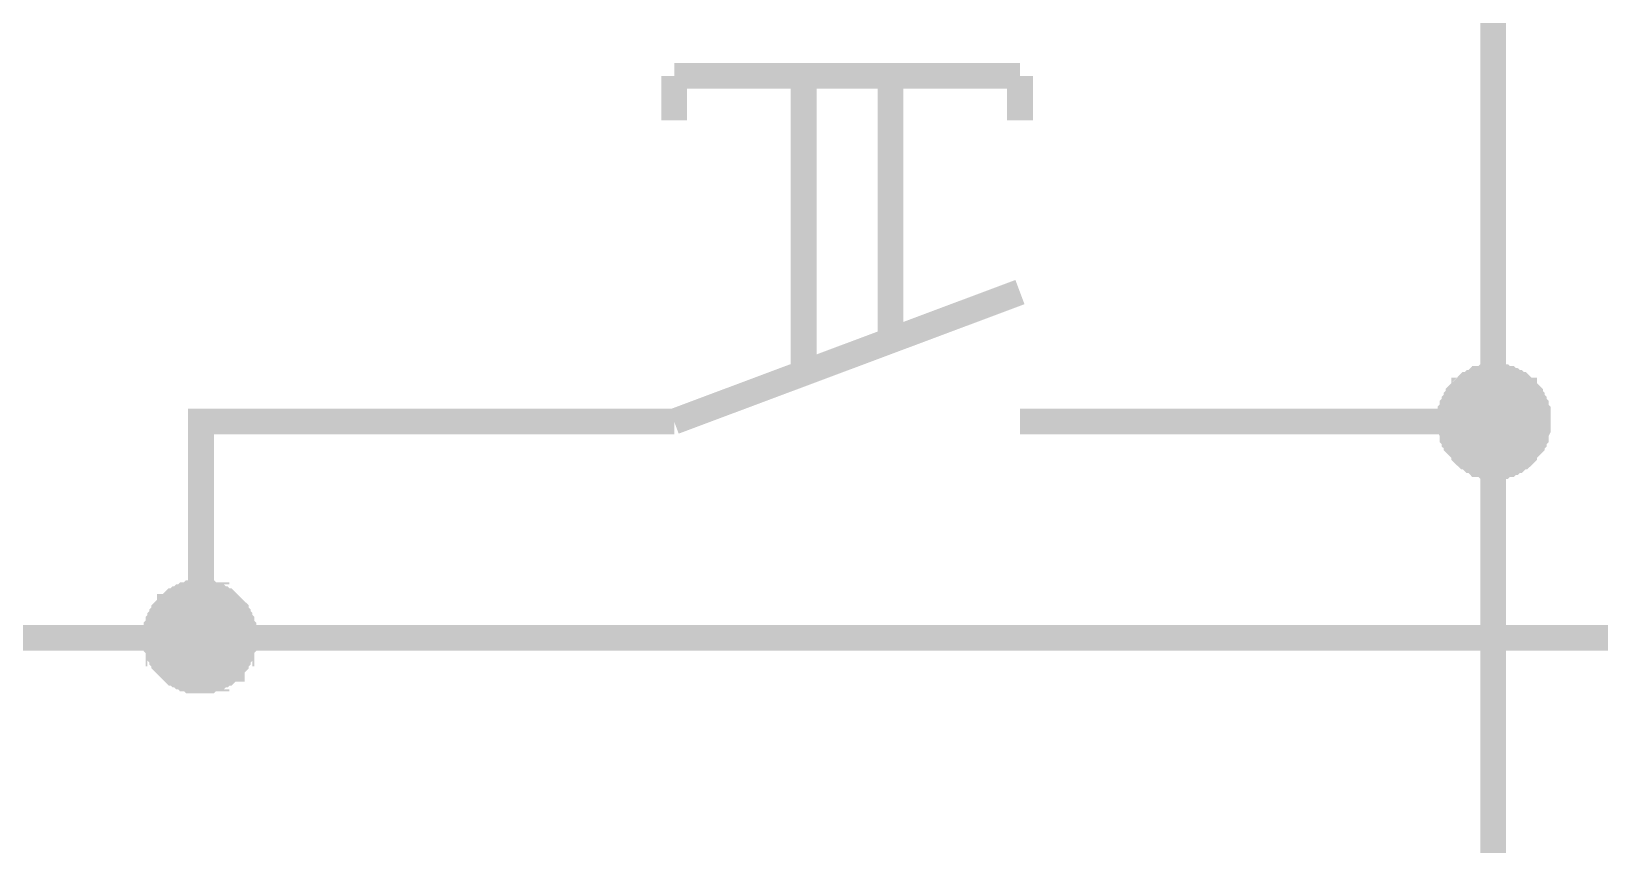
# Model space of a CAD drawing. Header units: millimetres. Extents: x 0 to 841, y 0 to 594.
# Drawn here: x 370.55 to 388.74, y 40.61 to 50.04 of the extents above; entities that cross this region are included whole.
import ezdxf

# ---------------------------------------------------------------- set-up
doc = ezdxf.new("R2010")
doc.units = ezdxf.units.MM
doc.layers.add('Sheet', color=255, linetype='Continuous')

msp = doc.modelspace()

# ---------------------------------------------------------------- linework, layer by layer
at = {"layer": 'Sheet', "color": 18, "true_color": 0x000000, "const_width": 0.3}
for points in [[(385.018, 33.015), (387.504, 33.015), (387.504, 45.513), (387.504, 58.011), (387.504, 70.51), (387.504, 70.51), (385.018, 70.51)], [(378.006, 49.522), (382.016, 49.522)], [(378.006, 49.522), (378.006, 49.007)], [(379.507, 46.006), (379.507, 49.522)], [(380.515, 49.522), (380.515, 46.521)], [(382.016, 49.522), (382.016, 49.007)], [(378.006, 45.513), (382.016, 47.014)], [(387.011, 45.513), (387.011, 45.536), (387.011, 45.558), (387.011, 45.603), (387.011, 45.625), (387.034, 45.648), (387.034, 45.67), (387.034, 45.692), (387.056, 45.715), (387.056, 45.737), (387.079, 45.76), (387.079, 45.782), (387.101, 45.804), (387.101, 45.827), (387.123, 45.849), (387.146, 45.871), (387.168, 45.871), (387.168, 45.894), (387.191, 45.916), (387.213, 45.939), (387.235, 45.939), (387.258, 45.961), (387.28, 45.961), (387.303, 45.983), (387.303, 45.983), (387.325, 46.006), (387.37, 46.006), (387.392, 46.006), (387.415, 46.028), (387.437, 46.028), (387.459, 46.028), (387.482, 46.028), (387.504, 46.028)], [(387.011, 45.513), (387.011, 45.536), (387.011, 45.558), (387.011, 45.603), (387.011, 45.625), (387.034, 45.648), (387.034, 45.67), (387.034, 45.692), (387.056, 45.715), (387.056, 45.737), (387.079, 45.76), (387.079, 45.782), (387.101, 45.804), (387.101, 45.827), (387.123, 45.849), (387.146, 45.871), (387.168, 45.871), (387.168, 45.894), (387.191, 45.916), (387.213, 45.939), (387.235, 45.939), (387.258, 45.961), (387.28, 45.961), (387.303, 45.983), (387.303, 45.983), (387.325, 46.006), (387.37, 46.006), (387.392, 46.006), (387.415, 46.028), (387.437, 46.028), (387.459, 46.028), (387.482, 46.028), (387.504, 46.028)], [(387.011, 45.513), (387.011, 45.536), (387.011, 45.558), (387.011, 45.603), (387.011, 45.625), (387.034, 45.648), (387.034, 45.67), (387.034, 45.692), (387.056, 45.715), (387.056, 45.737), (387.079, 45.76), (387.079, 45.782), (387.101, 45.804), (387.101, 45.827), (387.123, 45.849), (387.146, 45.871), (387.168, 45.871), (387.168, 45.894), (387.191, 45.916), (387.213, 45.939), (387.235, 45.939), (387.258, 45.961), (387.28, 45.961), (387.303, 45.983), (387.303, 45.983), (387.325, 46.006), (387.37, 46.006), (387.392, 46.006), (387.415, 46.028), (387.437, 46.028), (387.459, 46.028), (387.482, 46.028), (387.504, 46.028)], [(387.011, 45.513), (387.011, 45.536), (387.011, 45.558), (387.011, 45.603), (387.011, 45.625), (387.034, 45.648), (387.034, 45.67), (387.034, 45.692), (387.056, 45.715), (387.056, 45.737), (387.079, 45.76), (387.079, 45.782), (387.101, 45.804), (387.101, 45.827), (387.123, 45.849), (387.146, 45.871), (387.168, 45.871), (387.168, 45.894), (387.191, 45.916), (387.213, 45.939), (387.235, 45.939), (387.258, 45.961), (387.28, 45.961), (387.303, 45.983), (387.303, 45.983), (387.325, 46.006), (387.37, 46.006), (387.392, 46.006), (387.415, 46.028), (387.437, 46.028), (387.459, 46.028), (387.482, 46.028), (387.504, 46.028)], [(387.011, 45.513), (387.011, 45.536), (387.011, 45.558), (387.011, 45.603), (387.011, 45.625), (387.034, 45.648), (387.034, 45.67), (387.034, 45.692), (387.056, 45.715), (387.056, 45.737), (387.079, 45.76), (387.079, 45.782), (387.101, 45.804), (387.101, 45.827), (387.123, 45.849), (387.146, 45.871), (387.168, 45.871), (387.168, 45.894), (387.191, 45.916), (387.213, 45.939), (387.235, 45.939), (387.258, 45.961), (387.28, 45.961), (387.303, 45.983), (387.303, 45.983), (387.325, 46.006), (387.37, 46.006), (387.392, 46.006), (387.415, 46.028), (387.437, 46.028), (387.459, 46.028), (387.482, 46.028), (387.504, 46.028)], [(387.011, 45.513), (387.011, 45.536), (387.011, 45.558), (387.011, 45.603), (387.011, 45.625), (387.034, 45.648), (387.034, 45.67), (387.034, 45.692), (387.056, 45.715), (387.056, 45.737), (387.079, 45.76), (387.079, 45.782), (387.101, 45.804), (387.101, 45.827), (387.123, 45.849), (387.146, 45.871), (387.168, 45.871), (387.168, 45.894), (387.191, 45.916), (387.213, 45.939), (387.235, 45.939), (387.258, 45.961), (387.28, 45.961), (387.303, 45.983), (387.303, 45.983), (387.325, 46.006), (387.37, 46.006), (387.392, 46.006), (387.415, 46.028), (387.437, 46.028), (387.459, 46.028), (387.482, 46.028), (387.504, 46.028)], [(387.011, 45.513), (387.011, 45.536), (387.011, 45.558), (387.011, 45.603), (387.011, 45.625), (387.034, 45.648), (387.034, 45.67), (387.034, 45.692), (387.056, 45.715), (387.056, 45.737), (387.079, 45.76), (387.079, 45.782), (387.101, 45.804), (387.101, 45.827), (387.123, 45.849), (387.146, 45.871), (387.168, 45.871), (387.168, 45.894), (387.191, 45.916), (387.213, 45.939), (387.235, 45.939), (387.258, 45.961), (387.28, 45.961), (387.303, 45.983), (387.303, 45.983), (387.325, 46.006), (387.37, 46.006), (387.392, 46.006), (387.415, 46.028), (387.437, 46.028), (387.459, 46.028), (387.482, 46.028), (387.504, 46.028)], [(387.011, 45.513), (387.011, 45.536), (387.011, 45.558), (387.011, 45.603), (387.011, 45.625), (387.034, 45.648), (387.034, 45.67), (387.034, 45.692), (387.056, 45.715), (387.056, 45.737), (387.079, 45.76), (387.079, 45.782), (387.101, 45.804), (387.101, 45.827), (387.123, 45.849), (387.146, 45.871), (387.168, 45.871), (387.168, 45.894), (387.191, 45.916), (387.213, 45.939), (387.235, 45.939), (387.258, 45.961), (387.28, 45.961), (387.303, 45.983), (387.303, 45.983), (387.325, 46.006), (387.37, 46.006), (387.392, 46.006), (387.415, 46.028), (387.437, 46.028), (387.459, 46.028), (387.482, 46.028), (387.504, 46.028)], [(387.504, 46.028), (387.504, 46.028)], [(387.504, 46.028), (387.527, 46.028), (387.549, 46.028), (387.594, 46.028), (387.616, 46.028), (387.639, 46.006), (387.661, 46.006), (387.683, 46.006), (387.706, 45.983), (387.728, 45.983), (387.751, 45.961), (387.773, 45.961), (387.795, 45.939), (387.818, 45.939), (387.84, 45.916), (387.863, 45.894), (387.863, 45.871), (387.885, 45.871), (387.907, 45.849), (387.93, 45.827), (387.93, 45.804), (387.952, 45.782), (387.952, 45.76), (387.975, 45.737), (387.975, 45.715), (387.997, 45.692), (387.997, 45.67), (387.997, 45.648), (388.019, 45.625), (388.019, 45.603), (388.019, 45.558), (388.019, 45.536), (388.019, 45.513)], [(387.504, 46.028), (387.504, 46.028)], [(387.504, 46.028), (387.527, 46.028), (387.549, 46.028), (387.594, 46.028), (387.616, 46.028), (387.639, 46.006), (387.661, 46.006), (387.683, 46.006), (387.706, 45.983), (387.728, 45.983), (387.751, 45.961), (387.773, 45.961), (387.795, 45.939), (387.818, 45.939), (387.84, 45.916), (387.863, 45.894), (387.863, 45.871), (387.885, 45.871), (387.907, 45.849), (387.93, 45.827), (387.93, 45.804), (387.952, 45.782), (387.952, 45.76), (387.975, 45.737), (387.975, 45.715), (387.997, 45.692), (387.997, 45.67), (387.997, 45.648), (388.019, 45.625), (388.019, 45.603), (388.019, 45.558), (388.019, 45.536), (388.019, 45.513)], [(387.504, 46.028), (387.504, 46.028)], [(387.504, 46.028), (387.527, 46.028), (387.549, 46.028), (387.594, 46.028), (387.616, 46.028), (387.639, 46.006), (387.661, 46.006), (387.683, 46.006), (387.706, 45.983), (387.728, 45.983), (387.751, 45.961), (387.773, 45.961), (387.795, 45.939), (387.818, 45.939), (387.84, 45.916), (387.863, 45.894), (387.863, 45.871), (387.885, 45.871), (387.907, 45.849), (387.93, 45.827), (387.93, 45.804), (387.952, 45.782), (387.952, 45.76), (387.975, 45.737), (387.975, 45.715), (387.997, 45.692), (387.997, 45.67), (387.997, 45.648), (388.019, 45.625), (388.019, 45.603), (388.019, 45.558), (388.019, 45.536), (388.019, 45.513)], [(387.504, 46.028), (387.504, 46.028)], [(387.504, 46.028), (387.527, 46.028), (387.549, 46.028), (387.594, 46.028), (387.616, 46.028), (387.639, 46.006), (387.661, 46.006), (387.683, 46.006), (387.706, 45.983), (387.728, 45.983), (387.751, 45.961), (387.773, 45.961), (387.795, 45.939), (387.818, 45.939), (387.84, 45.916), (387.863, 45.894), (387.863, 45.871), (387.885, 45.871), (387.907, 45.849), (387.93, 45.827), (387.93, 45.804), (387.952, 45.782), (387.952, 45.76), (387.975, 45.737), (387.975, 45.715), (387.997, 45.692), (387.997, 45.67), (387.997, 45.648), (388.019, 45.625), (388.019, 45.603), (388.019, 45.558), (388.019, 45.536), (388.019, 45.513)], [(387.504, 46.028), (387.504, 46.028)], [(387.504, 46.028), (387.527, 46.028), (387.549, 46.028), (387.594, 46.028), (387.616, 46.028), (387.639, 46.006), (387.661, 46.006), (387.683, 46.006), (387.706, 45.983), (387.728, 45.983), (387.751, 45.961), (387.773, 45.961), (387.795, 45.939), (387.818, 45.939), (387.84, 45.916), (387.863, 45.894), (387.863, 45.871), (387.885, 45.871), (387.907, 45.849), (387.93, 45.827), (387.93, 45.804), (387.952, 45.782), (387.952, 45.76), (387.975, 45.737), (387.975, 45.715), (387.997, 45.692), (387.997, 45.67), (387.997, 45.648), (388.019, 45.625), (388.019, 45.603), (388.019, 45.558), (388.019, 45.536), (388.019, 45.513)], [(387.504, 46.028), (387.504, 46.028)], [(387.504, 46.028), (387.527, 46.028), (387.549, 46.028), (387.594, 46.028), (387.616, 46.028), (387.639, 46.006), (387.661, 46.006), (387.683, 46.006), (387.706, 45.983), (387.728, 45.983), (387.751, 45.961), (387.773, 45.961), (387.795, 45.939), (387.818, 45.939), (387.84, 45.916), (387.863, 45.894), (387.863, 45.871), (387.885, 45.871), (387.907, 45.849), (387.93, 45.827), (387.93, 45.804), (387.952, 45.782), (387.952, 45.76), (387.975, 45.737), (387.975, 45.715), (387.997, 45.692), (387.997, 45.67), (387.997, 45.648), (388.019, 45.625), (388.019, 45.603), (388.019, 45.558), (388.019, 45.536), (388.019, 45.513)], [(387.504, 46.028), (387.504, 46.028)], [(387.504, 46.028), (387.527, 46.028), (387.549, 46.028), (387.594, 46.028), (387.616, 46.028), (387.639, 46.006), (387.661, 46.006), (387.683, 46.006), (387.706, 45.983), (387.728, 45.983), (387.751, 45.961), (387.773, 45.961), (387.795, 45.939), (387.818, 45.939), (387.84, 45.916), (387.863, 45.894), (387.863, 45.871), (387.885, 45.871), (387.907, 45.849), (387.93, 45.827), (387.93, 45.804), (387.952, 45.782), (387.952, 45.76), (387.975, 45.737), (387.975, 45.715), (387.997, 45.692), (387.997, 45.67), (387.997, 45.648), (388.019, 45.625), (388.019, 45.603), (388.019, 45.558), (388.019, 45.536), (388.019, 45.513)], [(387.504, 46.028), (387.504, 46.028)], [(387.504, 46.028), (387.527, 46.028), (387.549, 46.028), (387.594, 46.028), (387.616, 46.028), (387.639, 46.006), (387.661, 46.006), (387.683, 46.006), (387.706, 45.983), (387.728, 45.983), (387.751, 45.961), (387.773, 45.961), (387.795, 45.939), (387.818, 45.939), (387.84, 45.916), (387.863, 45.894), (387.863, 45.871), (387.885, 45.871), (387.907, 45.849), (387.93, 45.827), (387.93, 45.804), (387.952, 45.782), (387.952, 45.76), (387.975, 45.737), (387.975, 45.715), (387.997, 45.692), (387.997, 45.67), (387.997, 45.648), (388.019, 45.625), (388.019, 45.603), (388.019, 45.558), (388.019, 45.536), (388.019, 45.513)], [(355.001, 45.513), (352.515, 45.513), (352.515, 43.005), (372.518, 43.005), (392.5, 43.005), (392.5, 45.513), (395.008, 45.513)], [(375.005, 45.513), (372.518, 45.513), (372.518, 43.005)], [(377.514, 45.513), (375.005, 45.513)], [(377.514, 45.513), (378.006, 45.513)], [(382.509, 45.513), (382.016, 45.513)], [(382.509, 45.513), (385.018, 45.513)], [(387.504, 45.513), (385.018, 45.513)], [(387.504, 44.998), (387.482, 44.998), (387.459, 44.998), (387.437, 44.998), (387.415, 44.998), (387.392, 45.02), (387.37, 45.02), (387.325, 45.02), (387.303, 45.043), (387.303, 45.043), (387.28, 45.065), (387.258, 45.065), (387.235, 45.088), (387.213, 45.11), (387.191, 45.11), (387.168, 45.132), (387.168, 45.155), (387.146, 45.177), (387.123, 45.2), (387.101, 45.222), (387.101, 45.222), (387.079, 45.244), (387.079, 45.267), (387.056, 45.289), (387.056, 45.312), (387.034, 45.334), (387.034, 45.356), (387.034, 45.379), (387.011, 45.424), (387.011, 45.446), (387.011, 45.468), (387.011, 45.491), (387.011, 45.513)], [(387.011, 45.513), (387.011, 45.513)], [(387.504, 44.998), (387.482, 44.998), (387.459, 44.998), (387.437, 44.998), (387.415, 44.998), (387.392, 45.02), (387.37, 45.02), (387.325, 45.02), (387.303, 45.043), (387.303, 45.043), (387.28, 45.065), (387.258, 45.065), (387.235, 45.088), (387.213, 45.11), (387.191, 45.11), (387.168, 45.132), (387.168, 45.155), (387.146, 45.177), (387.123, 45.2), (387.101, 45.222), (387.101, 45.222), (387.079, 45.244), (387.079, 45.267), (387.056, 45.289), (387.056, 45.312), (387.034, 45.334), (387.034, 45.356), (387.034, 45.379), (387.011, 45.424), (387.011, 45.446), (387.011, 45.468), (387.011, 45.491), (387.011, 45.513)], [(387.011, 45.513), (387.011, 45.513)], [(387.504, 44.998), (387.482, 44.998), (387.459, 44.998), (387.437, 44.998), (387.415, 44.998), (387.392, 45.02), (387.37, 45.02), (387.325, 45.02), (387.303, 45.043), (387.303, 45.043), (387.28, 45.065), (387.258, 45.065), (387.235, 45.088), (387.213, 45.11), (387.191, 45.11), (387.168, 45.132), (387.168, 45.155), (387.146, 45.177), (387.123, 45.2), (387.101, 45.222), (387.101, 45.222), (387.079, 45.244), (387.079, 45.267), (387.056, 45.289), (387.056, 45.312), (387.034, 45.334), (387.034, 45.356), (387.034, 45.379), (387.011, 45.424), (387.011, 45.446), (387.011, 45.468), (387.011, 45.491), (387.011, 45.513)], [(387.011, 45.513), (387.011, 45.513)], [(387.504, 44.998), (387.482, 44.998), (387.459, 44.998), (387.437, 44.998), (387.415, 44.998), (387.392, 45.02), (387.37, 45.02), (387.325, 45.02), (387.303, 45.043), (387.303, 45.043), (387.28, 45.065), (387.258, 45.065), (387.235, 45.088), (387.213, 45.11), (387.191, 45.11), (387.168, 45.132), (387.168, 45.155), (387.146, 45.177), (387.123, 45.2), (387.101, 45.222), (387.101, 45.222), (387.079, 45.244), (387.079, 45.267), (387.056, 45.289), (387.056, 45.312), (387.034, 45.334), (387.034, 45.356), (387.034, 45.379), (387.011, 45.424), (387.011, 45.446), (387.011, 45.468), (387.011, 45.491), (387.011, 45.513)], [(387.011, 45.513), (387.011, 45.513)], [(387.504, 44.998), (387.482, 44.998), (387.459, 44.998), (387.437, 44.998), (387.415, 44.998), (387.392, 45.02), (387.37, 45.02), (387.325, 45.02), (387.303, 45.043), (387.303, 45.043), (387.28, 45.065), (387.258, 45.065), (387.235, 45.088), (387.213, 45.11), (387.191, 45.11), (387.168, 45.132), (387.168, 45.155), (387.146, 45.177), (387.123, 45.2), (387.101, 45.222), (387.101, 45.222), (387.079, 45.244), (387.079, 45.267), (387.056, 45.289), (387.056, 45.312), (387.034, 45.334), (387.034, 45.356), (387.034, 45.379), (387.011, 45.424), (387.011, 45.446), (387.011, 45.468), (387.011, 45.491), (387.011, 45.513)], [(387.011, 45.513), (387.011, 45.513)], [(387.504, 44.998), (387.482, 44.998), (387.459, 44.998), (387.437, 44.998), (387.415, 44.998), (387.392, 45.02), (387.37, 45.02), (387.325, 45.02), (387.303, 45.043), (387.303, 45.043), (387.28, 45.065), (387.258, 45.065), (387.235, 45.088), (387.213, 45.11), (387.191, 45.11), (387.168, 45.132), (387.168, 45.155), (387.146, 45.177), (387.123, 45.2), (387.101, 45.222), (387.101, 45.222), (387.079, 45.244), (387.079, 45.267), (387.056, 45.289), (387.056, 45.312), (387.034, 45.334), (387.034, 45.356), (387.034, 45.379), (387.011, 45.424), (387.011, 45.446), (387.011, 45.468), (387.011, 45.491), (387.011, 45.513)], [(387.011, 45.513), (387.011, 45.513)], [(387.504, 44.998), (387.482, 44.998), (387.459, 44.998), (387.437, 44.998), (387.415, 44.998), (387.392, 45.02), (387.37, 45.02), (387.325, 45.02), (387.303, 45.043), (387.303, 45.043), (387.28, 45.065), (387.258, 45.065), (387.235, 45.088), (387.213, 45.11), (387.191, 45.11), (387.168, 45.132), (387.168, 45.155), (387.146, 45.177), (387.123, 45.2), (387.101, 45.222), (387.101, 45.222), (387.079, 45.244), (387.079, 45.267), (387.056, 45.289), (387.056, 45.312), (387.034, 45.334), (387.034, 45.356), (387.034, 45.379), (387.011, 45.424), (387.011, 45.446), (387.011, 45.468), (387.011, 45.491), (387.011, 45.513)], [(387.011, 45.513), (387.011, 45.513)], [(387.504, 44.998), (387.482, 44.998), (387.459, 44.998), (387.437, 44.998), (387.415, 44.998), (387.392, 45.02), (387.37, 45.02), (387.325, 45.02), (387.303, 45.043), (387.303, 45.043), (387.28, 45.065), (387.258, 45.065), (387.235, 45.088), (387.213, 45.11), (387.191, 45.11), (387.168, 45.132), (387.168, 45.155), (387.146, 45.177), (387.123, 45.2), (387.101, 45.222), (387.101, 45.222), (387.079, 45.244), (387.079, 45.267), (387.056, 45.289), (387.056, 45.312), (387.034, 45.334), (387.034, 45.356), (387.034, 45.379), (387.011, 45.424), (387.011, 45.446), (387.011, 45.468), (387.011, 45.491), (387.011, 45.513)], [(387.011, 45.513), (387.011, 45.513)], [(388.019, 45.513), (388.019, 45.491), (388.019, 45.468), (388.019, 45.446), (388.019, 45.424), (387.997, 45.379), (387.997, 45.356), (387.997, 45.334), (387.975, 45.312), (387.975, 45.289), (387.952, 45.267), (387.952, 45.244), (387.93, 45.222), (387.93, 45.222), (387.907, 45.2), (387.885, 45.177), (387.863, 45.155), (387.863, 45.132), (387.84, 45.11), (387.818, 45.11), (387.795, 45.088), (387.773, 45.065), (387.751, 45.065), (387.728, 45.043), (387.706, 45.043), (387.683, 45.02), (387.661, 45.02), (387.639, 45.02), (387.616, 44.998), (387.594, 44.998), (387.549, 44.998), (387.527, 44.998), (387.504, 44.998)], [(388.019, 45.513), (388.019, 45.491), (388.019, 45.468), (388.019, 45.446), (388.019, 45.424), (387.997, 45.379), (387.997, 45.356), (387.997, 45.334), (387.975, 45.312), (387.975, 45.289), (387.952, 45.267), (387.952, 45.244), (387.93, 45.222), (387.93, 45.222), (387.907, 45.2), (387.885, 45.177), (387.863, 45.155), (387.863, 45.132), (387.84, 45.11), (387.818, 45.11), (387.795, 45.088), (387.773, 45.065), (387.751, 45.065), (387.728, 45.043), (387.706, 45.043), (387.683, 45.02), (387.661, 45.02), (387.639, 45.02), (387.616, 44.998), (387.594, 44.998), (387.549, 44.998), (387.527, 44.998), (387.504, 44.998)], [(388.019, 45.513), (388.019, 45.491), (388.019, 45.468), (388.019, 45.446), (388.019, 45.424), (387.997, 45.379), (387.997, 45.356), (387.997, 45.334), (387.975, 45.312), (387.975, 45.289), (387.952, 45.267), (387.952, 45.244), (387.93, 45.222), (387.93, 45.222), (387.907, 45.2), (387.885, 45.177), (387.863, 45.155), (387.863, 45.132), (387.84, 45.11), (387.818, 45.11), (387.795, 45.088), (387.773, 45.065), (387.751, 45.065), (387.728, 45.043), (387.706, 45.043), (387.683, 45.02), (387.661, 45.02), (387.639, 45.02), (387.616, 44.998), (387.594, 44.998), (387.549, 44.998), (387.527, 44.998), (387.504, 44.998)], [(388.019, 45.513), (388.019, 45.491), (388.019, 45.468), (388.019, 45.446), (388.019, 45.424), (387.997, 45.379), (387.997, 45.356), (387.997, 45.334), (387.975, 45.312), (387.975, 45.289), (387.952, 45.267), (387.952, 45.244), (387.93, 45.222), (387.93, 45.222), (387.907, 45.2), (387.885, 45.177), (387.863, 45.155), (387.863, 45.132), (387.84, 45.11), (387.818, 45.11), (387.795, 45.088), (387.773, 45.065), (387.751, 45.065), (387.728, 45.043), (387.706, 45.043), (387.683, 45.02), (387.661, 45.02), (387.639, 45.02), (387.616, 44.998), (387.594, 44.998), (387.549, 44.998), (387.527, 44.998), (387.504, 44.998)], [(388.019, 45.513), (388.019, 45.491), (388.019, 45.468), (388.019, 45.446), (388.019, 45.424), (387.997, 45.379), (387.997, 45.356), (387.997, 45.334), (387.975, 45.312), (387.975, 45.289), (387.952, 45.267), (387.952, 45.244), (387.93, 45.222), (387.93, 45.222), (387.907, 45.2), (387.885, 45.177), (387.863, 45.155), (387.863, 45.132), (387.84, 45.11), (387.818, 45.11), (387.795, 45.088), (387.773, 45.065), (387.751, 45.065), (387.728, 45.043), (387.706, 45.043), (387.683, 45.02), (387.661, 45.02), (387.639, 45.02), (387.616, 44.998), (387.594, 44.998), (387.549, 44.998), (387.527, 44.998), (387.504, 44.998)], [(388.019, 45.513), (388.019, 45.491), (388.019, 45.468), (388.019, 45.446), (388.019, 45.424), (387.997, 45.379), (387.997, 45.356), (387.997, 45.334), (387.975, 45.312), (387.975, 45.289), (387.952, 45.267), (387.952, 45.244), (387.93, 45.222), (387.93, 45.222), (387.907, 45.2), (387.885, 45.177), (387.863, 45.155), (387.863, 45.132), (387.84, 45.11), (387.818, 45.11), (387.795, 45.088), (387.773, 45.065), (387.751, 45.065), (387.728, 45.043), (387.706, 45.043), (387.683, 45.02), (387.661, 45.02), (387.639, 45.02), (387.616, 44.998), (387.594, 44.998), (387.549, 44.998), (387.527, 44.998), (387.504, 44.998)], [(388.019, 45.513), (388.019, 45.491), (388.019, 45.468), (388.019, 45.446), (388.019, 45.424), (387.997, 45.379), (387.997, 45.356), (387.997, 45.334), (387.975, 45.312), (387.975, 45.289), (387.952, 45.267), (387.952, 45.244), (387.93, 45.222), (387.93, 45.222), (387.907, 45.2), (387.885, 45.177), (387.863, 45.155), (387.863, 45.132), (387.84, 45.11), (387.818, 45.11), (387.795, 45.088), (387.773, 45.065), (387.751, 45.065), (387.728, 45.043), (387.706, 45.043), (387.683, 45.02), (387.661, 45.02), (387.639, 45.02), (387.616, 44.998), (387.594, 44.998), (387.549, 44.998), (387.527, 44.998), (387.504, 44.998)], [(388.019, 45.513), (388.019, 45.491), (388.019, 45.468), (388.019, 45.446), (388.019, 45.424), (387.997, 45.379), (387.997, 45.356), (387.997, 45.334), (387.975, 45.312), (387.975, 45.289), (387.952, 45.267), (387.952, 45.244), (387.93, 45.222), (387.93, 45.222), (387.907, 45.2), (387.885, 45.177), (387.863, 45.155), (387.863, 45.132), (387.84, 45.11), (387.818, 45.11), (387.795, 45.088), (387.773, 45.065), (387.751, 45.065), (387.728, 45.043), (387.706, 45.043), (387.683, 45.02), (387.661, 45.02), (387.639, 45.02), (387.616, 44.998), (387.594, 44.998), (387.549, 44.998), (387.527, 44.998), (387.504, 44.998)], [(388.019, 45.513), (388.019, 45.513), (388.019, 45.513), (388.019, 45.513), (388.019, 45.513), (388.019, 45.513), (388.019, 45.513), (388.019, 45.513), (388.019, 45.513), (388.019, 45.513), (388.019, 45.513), (388.019, 45.513), (388.019, 45.513), (388.019, 45.513), (388.019, 45.513), (388.019, 45.513), (388.019, 45.513), (388.019, 45.513), (388.019, 45.513), (388.019, 45.513), (388.019, 45.513), (388.019, 45.513), (388.019, 45.513), (388.019, 45.513), (388.019, 45.513), (388.019, 45.513), (388.019, 45.513), (388.019, 45.513), (388.019, 45.513), (388.019, 45.513), (388.019, 45.513), (388.019, 45.513), (388.019, 45.513)], [(388.019, 45.513), (388.019, 45.513)], [(388.019, 45.513), (388.019, 45.513), (388.019, 45.513), (388.019, 45.513), (388.019, 45.513), (388.019, 45.513), (388.019, 45.513), (388.019, 45.513), (388.019, 45.513), (388.019, 45.513), (388.019, 45.513), (388.019, 45.513), (388.019, 45.513), (388.019, 45.513), (388.019, 45.513), (388.019, 45.513), (388.019, 45.513), (388.019, 45.513), (388.019, 45.513), (388.019, 45.513), (388.019, 45.513), (388.019, 45.513), (388.019, 45.513), (388.019, 45.513), (388.019, 45.513), (388.019, 45.513), (388.019, 45.513), (388.019, 45.513), (388.019, 45.513), (388.019, 45.513), (388.019, 45.513), (388.019, 45.513), (388.019, 45.513)], [(388.019, 45.513), (388.019, 45.513)], [(388.019, 45.513), (388.019, 45.513), (388.019, 45.513), (388.019, 45.513), (388.019, 45.513), (388.019, 45.513), (388.019, 45.513), (388.019, 45.513), (388.019, 45.513), (388.019, 45.513), (388.019, 45.513), (388.019, 45.513), (388.019, 45.513), (388.019, 45.513), (388.019, 45.513), (388.019, 45.513), (388.019, 45.513), (388.019, 45.513), (388.019, 45.513), (388.019, 45.513), (388.019, 45.513), (388.019, 45.513), (388.019, 45.513), (388.019, 45.513), (388.019, 45.513), (388.019, 45.513), (388.019, 45.513), (388.019, 45.513), (388.019, 45.513), (388.019, 45.513), (388.019, 45.513), (388.019, 45.513), (388.019, 45.513)], [(388.019, 45.513), (388.019, 45.513)], [(388.019, 45.513), (388.019, 45.513), (388.019, 45.513), (388.019, 45.513), (388.019, 45.513), (388.019, 45.513), (388.019, 45.513), (388.019, 45.513), (388.019, 45.513), (388.019, 45.513), (388.019, 45.513), (388.019, 45.513), (388.019, 45.513), (388.019, 45.513), (388.019, 45.513), (388.019, 45.513), (388.019, 45.513), (388.019, 45.513), (388.019, 45.513), (388.019, 45.513), (388.019, 45.513), (388.019, 45.513), (388.019, 45.513), (388.019, 45.513), (388.019, 45.513), (388.019, 45.513), (388.019, 45.513), (388.019, 45.513), (388.019, 45.513), (388.019, 45.513), (388.019, 45.513), (388.019, 45.513), (388.019, 45.513)], [(388.019, 45.513), (388.019, 45.513)], [(388.019, 45.513), (388.019, 45.513), (388.019, 45.513), (388.019, 45.513), (388.019, 45.513), (388.019, 45.513), (388.019, 45.513), (388.019, 45.513), (388.019, 45.513), (388.019, 45.513), (388.019, 45.513), (388.019, 45.513), (388.019, 45.513), (388.019, 45.513), (388.019, 45.513), (388.019, 45.513), (388.019, 45.513), (388.019, 45.513), (388.019, 45.513), (388.019, 45.513), (388.019, 45.513), (388.019, 45.513), (388.019, 45.513), (388.019, 45.513), (388.019, 45.513), (388.019, 45.513), (388.019, 45.513), (388.019, 45.513), (388.019, 45.513), (388.019, 45.513), (388.019, 45.513), (388.019, 45.513), (388.019, 45.513)], [(388.019, 45.513), (388.019, 45.513)], [(388.019, 45.513), (388.019, 45.513), (388.019, 45.513), (388.019, 45.513), (388.019, 45.513), (388.019, 45.513), (388.019, 45.513), (388.019, 45.513), (388.019, 45.513), (388.019, 45.513), (388.019, 45.513), (388.019, 45.513), (388.019, 45.513), (388.019, 45.513), (388.019, 45.513), (388.019, 45.513), (388.019, 45.513), (388.019, 45.513), (388.019, 45.513), (388.019, 45.513), (388.019, 45.513), (388.019, 45.513), (388.019, 45.513), (388.019, 45.513), (388.019, 45.513), (388.019, 45.513), (388.019, 45.513), (388.019, 45.513), (388.019, 45.513), (388.019, 45.513), (388.019, 45.513), (388.019, 45.513), (388.019, 45.513)], [(388.019, 45.513), (388.019, 45.513)], [(388.019, 45.513), (388.019, 45.513), (388.019, 45.513), (388.019, 45.513), (388.019, 45.513), (388.019, 45.513), (388.019, 45.513), (388.019, 45.513), (388.019, 45.513), (388.019, 45.513), (388.019, 45.513), (388.019, 45.513), (388.019, 45.513), (388.019, 45.513), (388.019, 45.513), (388.019, 45.513), (388.019, 45.513), (388.019, 45.513), (388.019, 45.513), (388.019, 45.513), (388.019, 45.513), (388.019, 45.513), (388.019, 45.513), (388.019, 45.513), (388.019, 45.513), (388.019, 45.513), (388.019, 45.513), (388.019, 45.513), (388.019, 45.513), (388.019, 45.513), (388.019, 45.513), (388.019, 45.513), (388.019, 45.513)], [(388.019, 45.513), (388.019, 45.513)], [(388.019, 45.513), (388.019, 45.513), (388.019, 45.513), (388.019, 45.513), (388.019, 45.513), (388.019, 45.513), (388.019, 45.513), (388.019, 45.513), (388.019, 45.513), (388.019, 45.513), (388.019, 45.513), (388.019, 45.513), (388.019, 45.513), (388.019, 45.513), (388.019, 45.513), (388.019, 45.513), (388.019, 45.513), (388.019, 45.513), (388.019, 45.513), (388.019, 45.513), (388.019, 45.513), (388.019, 45.513), (388.019, 45.513), (388.019, 45.513), (388.019, 45.513), (388.019, 45.513), (388.019, 45.513), (388.019, 45.513), (388.019, 45.513), (388.019, 45.513), (388.019, 45.513), (388.019, 45.513), (388.019, 45.513)], [(388.019, 45.513), (388.019, 45.513)], [(372.003, 43.005), (372.003, 43.027), (372.003, 43.049), (372.003, 43.094), (372.003, 43.117), (372.026, 43.139), (372.026, 43.161), (372.026, 43.184), (372.048, 43.206), (372.048, 43.229), (372.07, 43.251), (372.07, 43.273), (372.093, 43.296), (372.093, 43.318), (372.115, 43.34), (372.138, 43.363), (372.16, 43.363), (372.16, 43.385), (372.182, 43.408), (372.205, 43.43), (372.227, 43.43), (372.25, 43.452), (372.272, 43.452), (372.294, 43.475), (372.317, 43.475), (372.339, 43.497), (372.362, 43.497), (372.384, 43.497), (372.406, 43.52), (372.429, 43.52), (372.474, 43.52), (372.496, 43.52), (372.518, 43.52)], [(372.003, 43.005), (372.003, 43.027), (372.003, 43.049), (372.003, 43.094), (372.003, 43.117), (372.026, 43.139), (372.026, 43.161), (372.026, 43.184), (372.048, 43.206), (372.048, 43.229), (372.07, 43.251), (372.07, 43.273), (372.093, 43.296), (372.093, 43.318), (372.115, 43.34), (372.138, 43.363), (372.16, 43.363), (372.16, 43.385), (372.182, 43.408), (372.205, 43.43), (372.227, 43.43), (372.25, 43.452), (372.272, 43.452), (372.294, 43.475), (372.317, 43.475), (372.339, 43.497), (372.362, 43.497), (372.384, 43.497), (372.406, 43.52), (372.429, 43.52), (372.474, 43.52), (372.496, 43.52), (372.518, 43.52)], [(372.003, 43.005), (372.003, 43.027), (372.003, 43.049), (372.003, 43.094), (372.003, 43.117), (372.026, 43.139), (372.026, 43.161), (372.026, 43.184), (372.048, 43.206), (372.048, 43.229), (372.07, 43.251), (372.07, 43.273), (372.093, 43.296), (372.093, 43.318), (372.115, 43.34), (372.138, 43.363), (372.16, 43.363), (372.16, 43.385), (372.182, 43.408), (372.205, 43.43), (372.227, 43.43), (372.25, 43.452), (372.272, 43.452), (372.294, 43.475), (372.317, 43.475), (372.339, 43.497), (372.362, 43.497), (372.384, 43.497), (372.406, 43.52), (372.429, 43.52), (372.474, 43.52), (372.496, 43.52), (372.518, 43.52)], [(372.003, 43.005), (372.003, 43.027), (372.003, 43.049), (372.003, 43.094), (372.003, 43.117), (372.026, 43.139), (372.026, 43.161), (372.026, 43.184), (372.048, 43.206), (372.048, 43.229), (372.07, 43.251), (372.07, 43.273), (372.093, 43.296), (372.093, 43.318), (372.115, 43.34), (372.138, 43.363), (372.16, 43.363), (372.16, 43.385), (372.182, 43.408), (372.205, 43.43), (372.227, 43.43), (372.25, 43.452), (372.272, 43.452), (372.294, 43.475), (372.317, 43.475), (372.339, 43.497), (372.362, 43.497), (372.384, 43.497), (372.406, 43.52), (372.429, 43.52), (372.474, 43.52), (372.496, 43.52), (372.518, 43.52)], [(372.003, 43.005), (372.003, 43.027), (372.003, 43.049), (372.003, 43.094), (372.003, 43.117), (372.026, 43.139), (372.026, 43.161), (372.026, 43.184), (372.048, 43.206), (372.048, 43.229), (372.07, 43.251), (372.07, 43.273), (372.093, 43.296), (372.093, 43.318), (372.115, 43.34), (372.138, 43.363), (372.16, 43.363), (372.16, 43.385), (372.182, 43.408), (372.205, 43.43), (372.227, 43.43), (372.25, 43.452), (372.272, 43.452), (372.294, 43.475), (372.317, 43.475), (372.339, 43.497), (372.362, 43.497), (372.384, 43.497), (372.406, 43.52), (372.429, 43.52), (372.474, 43.52), (372.496, 43.52), (372.518, 43.52)], [(372.003, 43.005), (372.003, 43.027), (372.003, 43.049), (372.003, 43.094), (372.003, 43.117), (372.026, 43.139), (372.026, 43.161), (372.026, 43.184), (372.048, 43.206), (372.048, 43.229), (372.07, 43.251), (372.07, 43.273), (372.093, 43.296), (372.093, 43.318), (372.115, 43.34), (372.138, 43.363), (372.16, 43.363), (372.16, 43.385), (372.182, 43.408), (372.205, 43.43), (372.227, 43.43), (372.25, 43.452), (372.272, 43.452), (372.294, 43.475), (372.317, 43.475), (372.339, 43.497), (372.362, 43.497), (372.384, 43.497), (372.406, 43.52), (372.429, 43.52), (372.474, 43.52), (372.496, 43.52), (372.518, 43.52)], [(372.003, 43.005), (372.003, 43.027), (372.003, 43.049), (372.003, 43.094), (372.003, 43.117), (372.026, 43.139), (372.026, 43.161), (372.026, 43.184), (372.048, 43.206), (372.048, 43.229), (372.07, 43.251), (372.07, 43.273), (372.093, 43.296), (372.093, 43.318), (372.115, 43.34), (372.138, 43.363), (372.16, 43.363), (372.16, 43.385), (372.182, 43.408), (372.205, 43.43), (372.227, 43.43), (372.25, 43.452), (372.272, 43.452), (372.294, 43.475), (372.317, 43.475), (372.339, 43.497), (372.362, 43.497), (372.384, 43.497), (372.406, 43.52), (372.429, 43.52), (372.474, 43.52), (372.496, 43.52), (372.518, 43.52)], [(372.003, 43.005), (372.003, 43.027), (372.003, 43.049), (372.003, 43.094), (372.003, 43.117), (372.026, 43.139), (372.026, 43.161), (372.026, 43.184), (372.048, 43.206), (372.048, 43.229), (372.07, 43.251), (372.07, 43.273), (372.093, 43.296), (372.093, 43.318), (372.115, 43.34), (372.138, 43.363), (372.16, 43.363), (372.16, 43.385), (372.182, 43.408), (372.205, 43.43), (372.227, 43.43), (372.25, 43.452), (372.272, 43.452), (372.294, 43.475), (372.317, 43.475), (372.339, 43.497), (372.362, 43.497), (372.384, 43.497), (372.406, 43.52), (372.429, 43.52), (372.474, 43.52), (372.496, 43.52), (372.518, 43.52)], [(372.518, 43.52), (372.518, 43.52)], [(372.518, 43.52), (372.541, 43.52), (372.563, 43.52), (372.586, 43.52), (372.608, 43.52), (372.63, 43.497), (372.653, 43.497), (372.698, 43.497), (372.698, 43.475), (372.72, 43.475), (372.742, 43.452), (372.765, 43.452), (372.787, 43.43), (372.81, 43.43), (372.832, 43.408), (372.854, 43.385), (372.877, 43.363), (372.877, 43.363), (372.899, 43.34), (372.922, 43.318), (372.922, 43.296), (372.944, 43.273), (372.944, 43.251), (372.966, 43.229), (372.966, 43.206), (372.989, 43.184), (372.989, 43.161), (372.989, 43.139), (373.011, 43.117), (373.011, 43.094), (373.011, 43.049), (373.011, 43.027), (373.011, 43.005)], [(372.518, 43.52), (372.518, 43.52)], [(372.518, 43.52), (372.541, 43.52), (372.563, 43.52), (372.586, 43.52), (372.608, 43.52), (372.63, 43.497), (372.653, 43.497), (372.698, 43.497), (372.698, 43.475), (372.72, 43.475), (372.742, 43.452), (372.765, 43.452), (372.787, 43.43), (372.81, 43.43), (372.832, 43.408), (372.854, 43.385), (372.877, 43.363), (372.877, 43.363), (372.899, 43.34), (372.922, 43.318), (372.922, 43.296), (372.944, 43.273), (372.944, 43.251), (372.966, 43.229), (372.966, 43.206), (372.989, 43.184), (372.989, 43.161), (372.989, 43.139), (373.011, 43.117), (373.011, 43.094), (373.011, 43.049), (373.011, 43.027), (373.011, 43.005)], [(372.518, 43.52), (372.518, 43.52)], [(372.518, 43.52), (372.541, 43.52), (372.563, 43.52), (372.586, 43.52), (372.608, 43.52), (372.63, 43.497), (372.653, 43.497), (372.698, 43.497), (372.698, 43.475), (372.72, 43.475), (372.742, 43.452), (372.765, 43.452), (372.787, 43.43), (372.81, 43.43), (372.832, 43.408), (372.854, 43.385), (372.877, 43.363), (372.877, 43.363), (372.899, 43.34), (372.922, 43.318), (372.922, 43.296), (372.944, 43.273), (372.944, 43.251), (372.966, 43.229), (372.966, 43.206), (372.989, 43.184), (372.989, 43.161), (372.989, 43.139), (373.011, 43.117), (373.011, 43.094), (373.011, 43.049), (373.011, 43.027), (373.011, 43.005)], [(372.518, 43.52), (372.518, 43.52)], [(372.518, 43.52), (372.541, 43.52), (372.563, 43.52), (372.586, 43.52), (372.608, 43.52), (372.63, 43.497), (372.653, 43.497), (372.698, 43.497), (372.698, 43.475), (372.72, 43.475), (372.742, 43.452), (372.765, 43.452), (372.787, 43.43), (372.81, 43.43), (372.832, 43.408), (372.854, 43.385), (372.877, 43.363), (372.877, 43.363), (372.899, 43.34), (372.922, 43.318), (372.922, 43.296), (372.944, 43.273), (372.944, 43.251), (372.966, 43.229), (372.966, 43.206), (372.989, 43.184), (372.989, 43.161), (372.989, 43.139), (373.011, 43.117), (373.011, 43.094), (373.011, 43.049), (373.011, 43.027), (373.011, 43.005)], [(372.518, 43.52), (372.518, 43.52)], [(372.518, 43.52), (372.541, 43.52), (372.563, 43.52), (372.586, 43.52), (372.608, 43.52), (372.63, 43.497), (372.653, 43.497), (372.698, 43.497), (372.698, 43.475), (372.72, 43.475), (372.742, 43.452), (372.765, 43.452), (372.787, 43.43), (372.81, 43.43), (372.832, 43.408), (372.854, 43.385), (372.877, 43.363), (372.877, 43.363), (372.899, 43.34), (372.922, 43.318), (372.922, 43.296), (372.944, 43.273), (372.944, 43.251), (372.966, 43.229), (372.966, 43.206), (372.989, 43.184), (372.989, 43.161), (372.989, 43.139), (373.011, 43.117), (373.011, 43.094), (373.011, 43.049), (373.011, 43.027), (373.011, 43.005)], [(372.518, 43.52), (372.518, 43.52)], [(372.518, 43.52), (372.541, 43.52), (372.563, 43.52), (372.586, 43.52), (372.608, 43.52), (372.63, 43.497), (372.653, 43.497), (372.698, 43.497), (372.698, 43.475), (372.72, 43.475), (372.742, 43.452), (372.765, 43.452), (372.787, 43.43), (372.81, 43.43), (372.832, 43.408), (372.854, 43.385), (372.877, 43.363), (372.877, 43.363), (372.899, 43.34), (372.922, 43.318), (372.922, 43.296), (372.944, 43.273), (372.944, 43.251), (372.966, 43.229), (372.966, 43.206), (372.989, 43.184), (372.989, 43.161), (372.989, 43.139), (373.011, 43.117), (373.011, 43.094), (373.011, 43.049), (373.011, 43.027), (373.011, 43.005)], [(372.518, 43.52), (372.518, 43.52)], [(372.518, 43.52), (372.541, 43.52), (372.563, 43.52), (372.586, 43.52), (372.608, 43.52), (372.63, 43.497), (372.653, 43.497), (372.698, 43.497), (372.698, 43.475), (372.72, 43.475), (372.742, 43.452), (372.765, 43.452), (372.787, 43.43), (372.81, 43.43), (372.832, 43.408), (372.854, 43.385), (372.877, 43.363), (372.877, 43.363), (372.899, 43.34), (372.922, 43.318), (372.922, 43.296), (372.944, 43.273), (372.944, 43.251), (372.966, 43.229), (372.966, 43.206), (372.989, 43.184), (372.989, 43.161), (372.989, 43.139), (373.011, 43.117), (373.011, 43.094), (373.011, 43.049), (373.011, 43.027), (373.011, 43.005)], [(372.518, 43.52), (372.518, 43.52)], [(372.518, 43.52), (372.541, 43.52), (372.563, 43.52), (372.586, 43.52), (372.608, 43.52), (372.63, 43.497), (372.653, 43.497), (372.698, 43.497), (372.698, 43.475), (372.72, 43.475), (372.742, 43.452), (372.765, 43.452), (372.787, 43.43), (372.81, 43.43), (372.832, 43.408), (372.854, 43.385), (372.877, 43.363), (372.877, 43.363), (372.899, 43.34), (372.922, 43.318), (372.922, 43.296), (372.944, 43.273), (372.944, 43.251), (372.966, 43.229), (372.966, 43.206), (372.989, 43.184), (372.989, 43.161), (372.989, 43.139), (373.011, 43.117), (373.011, 43.094), (373.011, 43.049), (373.011, 43.027), (373.011, 43.005)], [(372.518, 42.512), (372.496, 42.512), (372.474, 42.512), (372.429, 42.512), (372.406, 42.512), (372.384, 42.534), (372.362, 42.534), (372.339, 42.534), (372.317, 42.557), (372.294, 42.557), (372.272, 42.579), (372.25, 42.579), (372.227, 42.601), (372.205, 42.601), (372.182, 42.624), (372.16, 42.646), (372.16, 42.646), (372.138, 42.669), (372.115, 42.691), (372.093, 42.713), (372.093, 42.736), (372.07, 42.758), (372.07, 42.781), (372.048, 42.803), (372.048, 42.825), (372.026, 42.825), (372.026, 42.87), (372.026, 42.893), (372.003, 42.915), (372.003, 42.937), (372.003, 42.96), (372.003, 42.982), (372.003, 43.005)], [(372.003, 43.005), (372.003, 43.005)], [(372.518, 42.512), (372.496, 42.512), (372.474, 42.512), (372.429, 42.512), (372.406, 42.512), (372.384, 42.534), (372.362, 42.534), (372.339, 42.534), (372.317, 42.557), (372.294, 42.557), (372.272, 42.579), (372.25, 42.579), (372.227, 42.601), (372.205, 42.601), (372.182, 42.624), (372.16, 42.646), (372.16, 42.646), (372.138, 42.669), (372.115, 42.691), (372.093, 42.713), (372.093, 42.736), (372.07, 42.758), (372.07, 42.781), (372.048, 42.803), (372.048, 42.825), (372.026, 42.825), (372.026, 42.87), (372.026, 42.893), (372.003, 42.915), (372.003, 42.937), (372.003, 42.96), (372.003, 42.982), (372.003, 43.005)], [(372.003, 43.005), (372.003, 43.005)], [(372.518, 42.512), (372.496, 42.512), (372.474, 42.512), (372.429, 42.512), (372.406, 42.512), (372.384, 42.534), (372.362, 42.534), (372.339, 42.534), (372.317, 42.557), (372.294, 42.557), (372.272, 42.579), (372.25, 42.579), (372.227, 42.601), (372.205, 42.601), (372.182, 42.624), (372.16, 42.646), (372.16, 42.646), (372.138, 42.669), (372.115, 42.691), (372.093, 42.713), (372.093, 42.736), (372.07, 42.758), (372.07, 42.781), (372.048, 42.803), (372.048, 42.825), (372.026, 42.825), (372.026, 42.87), (372.026, 42.893), (372.003, 42.915), (372.003, 42.937), (372.003, 42.96), (372.003, 42.982), (372.003, 43.005)], [(372.003, 43.005), (372.003, 43.005)], [(372.518, 42.512), (372.496, 42.512), (372.474, 42.512), (372.429, 42.512), (372.406, 42.512), (372.384, 42.534), (372.362, 42.534), (372.339, 42.534), (372.317, 42.557), (372.294, 42.557), (372.272, 42.579), (372.25, 42.579), (372.227, 42.601), (372.205, 42.601), (372.182, 42.624), (372.16, 42.646), (372.16, 42.646), (372.138, 42.669), (372.115, 42.691), (372.093, 42.713), (372.093, 42.736), (372.07, 42.758), (372.07, 42.781), (372.048, 42.803), (372.048, 42.825), (372.026, 42.825), (372.026, 42.87), (372.026, 42.893), (372.003, 42.915), (372.003, 42.937), (372.003, 42.96), (372.003, 42.982), (372.003, 43.005)], [(372.003, 43.005), (372.003, 43.005)], [(372.518, 42.512), (372.496, 42.512), (372.474, 42.512), (372.429, 42.512), (372.406, 42.512), (372.384, 42.534), (372.362, 42.534), (372.339, 42.534), (372.317, 42.557), (372.294, 42.557), (372.272, 42.579), (372.25, 42.579), (372.227, 42.601), (372.205, 42.601), (372.182, 42.624), (372.16, 42.646), (372.16, 42.646), (372.138, 42.669), (372.115, 42.691), (372.093, 42.713), (372.093, 42.736), (372.07, 42.758), (372.07, 42.781), (372.048, 42.803), (372.048, 42.825), (372.026, 42.825), (372.026, 42.87), (372.026, 42.893), (372.003, 42.915), (372.003, 42.937), (372.003, 42.96), (372.003, 42.982), (372.003, 43.005)], [(372.003, 43.005), (372.003, 43.005)], [(372.518, 42.512), (372.496, 42.512), (372.474, 42.512), (372.429, 42.512), (372.406, 42.512), (372.384, 42.534), (372.362, 42.534), (372.339, 42.534), (372.317, 42.557), (372.294, 42.557), (372.272, 42.579), (372.25, 42.579), (372.227, 42.601), (372.205, 42.601), (372.182, 42.624), (372.16, 42.646), (372.16, 42.646), (372.138, 42.669), (372.115, 42.691), (372.093, 42.713), (372.093, 42.736), (372.07, 42.758), (372.07, 42.781), (372.048, 42.803), (372.048, 42.825), (372.026, 42.825), (372.026, 42.87), (372.026, 42.893), (372.003, 42.915), (372.003, 42.937), (372.003, 42.96), (372.003, 42.982), (372.003, 43.005)], [(372.003, 43.005), (372.003, 43.005)], [(372.518, 42.512), (372.496, 42.512), (372.474, 42.512), (372.429, 42.512), (372.406, 42.512), (372.384, 42.534), (372.362, 42.534), (372.339, 42.534), (372.317, 42.557), (372.294, 42.557), (372.272, 42.579), (372.25, 42.579), (372.227, 42.601), (372.205, 42.601), (372.182, 42.624), (372.16, 42.646), (372.16, 42.646), (372.138, 42.669), (372.115, 42.691), (372.093, 42.713), (372.093, 42.736), (372.07, 42.758), (372.07, 42.781), (372.048, 42.803), (372.048, 42.825), (372.026, 42.825), (372.026, 42.87), (372.026, 42.893), (372.003, 42.915), (372.003, 42.937), (372.003, 42.96), (372.003, 42.982), (372.003, 43.005)], [(372.003, 43.005), (372.003, 43.005)], [(372.518, 42.512), (372.496, 42.512), (372.474, 42.512), (372.429, 42.512), (372.406, 42.512), (372.384, 42.534), (372.362, 42.534), (372.339, 42.534), (372.317, 42.557), (372.294, 42.557), (372.272, 42.579), (372.25, 42.579), (372.227, 42.601), (372.205, 42.601), (372.182, 42.624), (372.16, 42.646), (372.16, 42.646), (372.138, 42.669), (372.115, 42.691), (372.093, 42.713), (372.093, 42.736), (372.07, 42.758), (372.07, 42.781), (372.048, 42.803), (372.048, 42.825), (372.026, 42.825), (372.026, 42.87), (372.026, 42.893), (372.003, 42.915), (372.003, 42.937), (372.003, 42.96), (372.003, 42.982), (372.003, 43.005)], [(372.003, 43.005), (372.003, 43.005)], [(373.011, 43.005), (373.011, 42.982), (373.011, 42.96), (373.011, 42.937), (373.011, 42.915), (372.989, 42.893), (372.989, 42.87), (372.989, 42.825), (372.966, 42.825), (372.966, 42.803), (372.944, 42.781), (372.944, 42.758), (372.922, 42.736), (372.922, 42.713), (372.899, 42.691), (372.877, 42.669), (372.877, 42.646), (372.854, 42.646), (372.832, 42.624), (372.81, 42.601), (372.787, 42.601), (372.765, 42.579), (372.742, 42.579), (372.72, 42.557), (372.698, 42.557), (372.698, 42.534), (372.653, 42.534), (372.63, 42.534), (372.608, 42.512), (372.586, 42.512), (372.563, 42.512), (372.541, 42.512), (372.518, 42.512)], [(373.011, 43.005), (373.011, 42.982), (373.011, 42.96), (373.011, 42.937), (373.011, 42.915), (372.989, 42.893), (372.989, 42.87), (372.989, 42.825), (372.966, 42.825), (372.966, 42.803), (372.944, 42.781), (372.944, 42.758), (372.922, 42.736), (372.922, 42.713), (372.899, 42.691), (372.877, 42.669), (372.877, 42.646), (372.854, 42.646), (372.832, 42.624), (372.81, 42.601), (372.787, 42.601), (372.765, 42.579), (372.742, 42.579), (372.72, 42.557), (372.698, 42.557), (372.698, 42.534), (372.653, 42.534), (372.63, 42.534), (372.608, 42.512), (372.586, 42.512), (372.563, 42.512), (372.541, 42.512), (372.518, 42.512)], [(373.011, 43.005), (373.011, 42.982), (373.011, 42.96), (373.011, 42.937), (373.011, 42.915), (372.989, 42.893), (372.989, 42.87), (372.989, 42.825), (372.966, 42.825), (372.966, 42.803), (372.944, 42.781), (372.944, 42.758), (372.922, 42.736), (372.922, 42.713), (372.899, 42.691), (372.877, 42.669), (372.877, 42.646), (372.854, 42.646), (372.832, 42.624), (372.81, 42.601), (372.787, 42.601), (372.765, 42.579), (372.742, 42.579), (372.72, 42.557), (372.698, 42.557), (372.698, 42.534), (372.653, 42.534), (372.63, 42.534), (372.608, 42.512), (372.586, 42.512), (372.563, 42.512), (372.541, 42.512), (372.518, 42.512)], [(373.011, 43.005), (373.011, 42.982), (373.011, 42.96), (373.011, 42.937), (373.011, 42.915), (372.989, 42.893), (372.989, 42.87), (372.989, 42.825), (372.966, 42.825), (372.966, 42.803), (372.944, 42.781), (372.944, 42.758), (372.922, 42.736), (372.922, 42.713), (372.899, 42.691), (372.877, 42.669), (372.877, 42.646), (372.854, 42.646), (372.832, 42.624), (372.81, 42.601), (372.787, 42.601), (372.765, 42.579), (372.742, 42.579), (372.72, 42.557), (372.698, 42.557), (372.698, 42.534), (372.653, 42.534), (372.63, 42.534), (372.608, 42.512), (372.586, 42.512), (372.563, 42.512), (372.541, 42.512), (372.518, 42.512)], [(373.011, 43.005), (373.011, 42.982), (373.011, 42.96), (373.011, 42.937), (373.011, 42.915), (372.989, 42.893), (372.989, 42.87), (372.989, 42.825), (372.966, 42.825), (372.966, 42.803), (372.944, 42.781), (372.944, 42.758), (372.922, 42.736), (372.922, 42.713), (372.899, 42.691), (372.877, 42.669), (372.877, 42.646), (372.854, 42.646), (372.832, 42.624), (372.81, 42.601), (372.787, 42.601), (372.765, 42.579), (372.742, 42.579), (372.72, 42.557), (372.698, 42.557), (372.698, 42.534), (372.653, 42.534), (372.63, 42.534), (372.608, 42.512), (372.586, 42.512), (372.563, 42.512), (372.541, 42.512), (372.518, 42.512)], [(373.011, 43.005), (373.011, 42.982), (373.011, 42.96), (373.011, 42.937), (373.011, 42.915), (372.989, 42.893), (372.989, 42.87), (372.989, 42.825), (372.966, 42.825), (372.966, 42.803), (372.944, 42.781), (372.944, 42.758), (372.922, 42.736), (372.922, 42.713), (372.899, 42.691), (372.877, 42.669), (372.877, 42.646), (372.854, 42.646), (372.832, 42.624), (372.81, 42.601), (372.787, 42.601), (372.765, 42.579), (372.742, 42.579), (372.72, 42.557), (372.698, 42.557), (372.698, 42.534), (372.653, 42.534), (372.63, 42.534), (372.608, 42.512), (372.586, 42.512), (372.563, 42.512), (372.541, 42.512), (372.518, 42.512)], [(373.011, 43.005), (373.011, 42.982), (373.011, 42.96), (373.011, 42.937), (373.011, 42.915), (372.989, 42.893), (372.989, 42.87), (372.989, 42.825), (372.966, 42.825), (372.966, 42.803), (372.944, 42.781), (372.944, 42.758), (372.922, 42.736), (372.922, 42.713), (372.899, 42.691), (372.877, 42.669), (372.877, 42.646), (372.854, 42.646), (372.832, 42.624), (372.81, 42.601), (372.787, 42.601), (372.765, 42.579), (372.742, 42.579), (372.72, 42.557), (372.698, 42.557), (372.698, 42.534), (372.653, 42.534), (372.63, 42.534), (372.608, 42.512), (372.586, 42.512), (372.563, 42.512), (372.541, 42.512), (372.518, 42.512)], [(373.011, 43.005), (373.011, 42.982), (373.011, 42.96), (373.011, 42.937), (373.011, 42.915), (372.989, 42.893), (372.989, 42.87), (372.989, 42.825), (372.966, 42.825), (372.966, 42.803), (372.944, 42.781), (372.944, 42.758), (372.922, 42.736), (372.922, 42.713), (372.899, 42.691), (372.877, 42.669), (372.877, 42.646), (372.854, 42.646), (372.832, 42.624), (372.81, 42.601), (372.787, 42.601), (372.765, 42.579), (372.742, 42.579), (372.72, 42.557), (372.698, 42.557), (372.698, 42.534), (372.653, 42.534), (372.63, 42.534), (372.608, 42.512), (372.586, 42.512), (372.563, 42.512), (372.541, 42.512), (372.518, 42.512)], [(373.011, 43.005), (373.011, 43.005), (373.011, 43.005), (373.011, 43.005), (373.011, 43.005), (373.011, 43.005), (373.011, 43.005), (373.011, 43.005), (373.011, 43.005), (373.011, 43.005), (373.011, 43.005), (373.011, 43.005), (373.011, 43.005), (373.011, 43.005), (373.011, 43.005), (373.011, 43.005), (373.011, 43.005), (373.011, 43.005), (373.011, 43.005), (373.011, 43.005), (373.011, 43.005), (373.011, 43.005), (373.011, 43.005), (373.011, 43.005), (373.011, 43.005), (373.011, 43.005), (373.011, 43.005), (373.011, 43.005), (373.011, 43.005), (373.011, 43.005), (373.011, 43.005), (373.011, 43.005), (373.011, 43.005)], [(373.011, 43.005), (373.011, 43.005)], [(373.011, 43.005), (373.011, 43.005), (373.011, 43.005), (373.011, 43.005), (373.011, 43.005), (373.011, 43.005), (373.011, 43.005), (373.011, 43.005), (373.011, 43.005), (373.011, 43.005), (373.011, 43.005), (373.011, 43.005), (373.011, 43.005), (373.011, 43.005), (373.011, 43.005), (373.011, 43.005), (373.011, 43.005), (373.011, 43.005), (373.011, 43.005), (373.011, 43.005), (373.011, 43.005), (373.011, 43.005), (373.011, 43.005), (373.011, 43.005), (373.011, 43.005), (373.011, 43.005), (373.011, 43.005), (373.011, 43.005), (373.011, 43.005), (373.011, 43.005), (373.011, 43.005), (373.011, 43.005), (373.011, 43.005)], [(373.011, 43.005), (373.011, 43.005)], [(373.011, 43.005), (373.011, 43.005), (373.011, 43.005), (373.011, 43.005), (373.011, 43.005), (373.011, 43.005), (373.011, 43.005), (373.011, 43.005), (373.011, 43.005), (373.011, 43.005), (373.011, 43.005), (373.011, 43.005), (373.011, 43.005), (373.011, 43.005), (373.011, 43.005), (373.011, 43.005), (373.011, 43.005), (373.011, 43.005), (373.011, 43.005), (373.011, 43.005), (373.011, 43.005), (373.011, 43.005), (373.011, 43.005), (373.011, 43.005), (373.011, 43.005), (373.011, 43.005), (373.011, 43.005), (373.011, 43.005), (373.011, 43.005), (373.011, 43.005), (373.011, 43.005), (373.011, 43.005), (373.011, 43.005)], [(373.011, 43.005), (373.011, 43.005)], [(373.011, 43.005), (373.011, 43.005), (373.011, 43.005), (373.011, 43.005), (373.011, 43.005), (373.011, 43.005), (373.011, 43.005), (373.011, 43.005), (373.011, 43.005), (373.011, 43.005), (373.011, 43.005), (373.011, 43.005), (373.011, 43.005), (373.011, 43.005), (373.011, 43.005), (373.011, 43.005), (373.011, 43.005), (373.011, 43.005), (373.011, 43.005), (373.011, 43.005), (373.011, 43.005), (373.011, 43.005), (373.011, 43.005), (373.011, 43.005), (373.011, 43.005), (373.011, 43.005), (373.011, 43.005), (373.011, 43.005), (373.011, 43.005), (373.011, 43.005), (373.011, 43.005), (373.011, 43.005), (373.011, 43.005)], [(373.011, 43.005), (373.011, 43.005)], [(373.011, 43.005), (373.011, 43.005), (373.011, 43.005), (373.011, 43.005), (373.011, 43.005), (373.011, 43.005), (373.011, 43.005), (373.011, 43.005), (373.011, 43.005), (373.011, 43.005), (373.011, 43.005), (373.011, 43.005), (373.011, 43.005), (373.011, 43.005), (373.011, 43.005), (373.011, 43.005), (373.011, 43.005), (373.011, 43.005), (373.011, 43.005), (373.011, 43.005), (373.011, 43.005), (373.011, 43.005), (373.011, 43.005), (373.011, 43.005), (373.011, 43.005), (373.011, 43.005), (373.011, 43.005), (373.011, 43.005), (373.011, 43.005), (373.011, 43.005), (373.011, 43.005), (373.011, 43.005), (373.011, 43.005)], [(373.011, 43.005), (373.011, 43.005)], [(373.011, 43.005), (373.011, 43.005), (373.011, 43.005), (373.011, 43.005), (373.011, 43.005), (373.011, 43.005), (373.011, 43.005), (373.011, 43.005), (373.011, 43.005), (373.011, 43.005), (373.011, 43.005), (373.011, 43.005), (373.011, 43.005), (373.011, 43.005), (373.011, 43.005), (373.011, 43.005), (373.011, 43.005), (373.011, 43.005), (373.011, 43.005), (373.011, 43.005), (373.011, 43.005), (373.011, 43.005), (373.011, 43.005), (373.011, 43.005), (373.011, 43.005), (373.011, 43.005), (373.011, 43.005), (373.011, 43.005), (373.011, 43.005), (373.011, 43.005), (373.011, 43.005), (373.011, 43.005), (373.011, 43.005)], [(373.011, 43.005), (373.011, 43.005)], [(373.011, 43.005), (373.011, 43.005), (373.011, 43.005), (373.011, 43.005), (373.011, 43.005), (373.011, 43.005), (373.011, 43.005), (373.011, 43.005), (373.011, 43.005), (373.011, 43.005), (373.011, 43.005), (373.011, 43.005), (373.011, 43.005), (373.011, 43.005), (373.011, 43.005), (373.011, 43.005), (373.011, 43.005), (373.011, 43.005), (373.011, 43.005), (373.011, 43.005), (373.011, 43.005), (373.011, 43.005), (373.011, 43.005), (373.011, 43.005), (373.011, 43.005), (373.011, 43.005), (373.011, 43.005), (373.011, 43.005), (373.011, 43.005), (373.011, 43.005), (373.011, 43.005), (373.011, 43.005), (373.011, 43.005)], [(373.011, 43.005), (373.011, 43.005)], [(373.011, 43.005), (373.011, 43.005), (373.011, 43.005), (373.011, 43.005), (373.011, 43.005), (373.011, 43.005), (373.011, 43.005), (373.011, 43.005), (373.011, 43.005), (373.011, 43.005), (373.011, 43.005), (373.011, 43.005), (373.011, 43.005), (373.011, 43.005), (373.011, 43.005), (373.011, 43.005), (373.011, 43.005), (373.011, 43.005), (373.011, 43.005), (373.011, 43.005), (373.011, 43.005), (373.011, 43.005), (373.011, 43.005), (373.011, 43.005), (373.011, 43.005), (373.011, 43.005), (373.011, 43.005), (373.011, 43.005), (373.011, 43.005), (373.011, 43.005), (373.011, 43.005), (373.011, 43.005), (373.011, 43.005)], [(373.011, 43.005), (373.011, 43.005)]]:
    msp.add_lwpolyline(points, dxfattribs=at)
at = {"layer": 'Sheet', "color": 18, "true_color": 0x000000, "const_width": 0.508}
for points in [[(387.246, 45.5, 1), (387.754, 45.5, 1)], [(372.246, 43, 1), (372.754, 43, 1)]]:
    msp.add_lwpolyline(points, format="xyb", close=True, dxfattribs=at)

doc.saveas('drawing.dxf')
